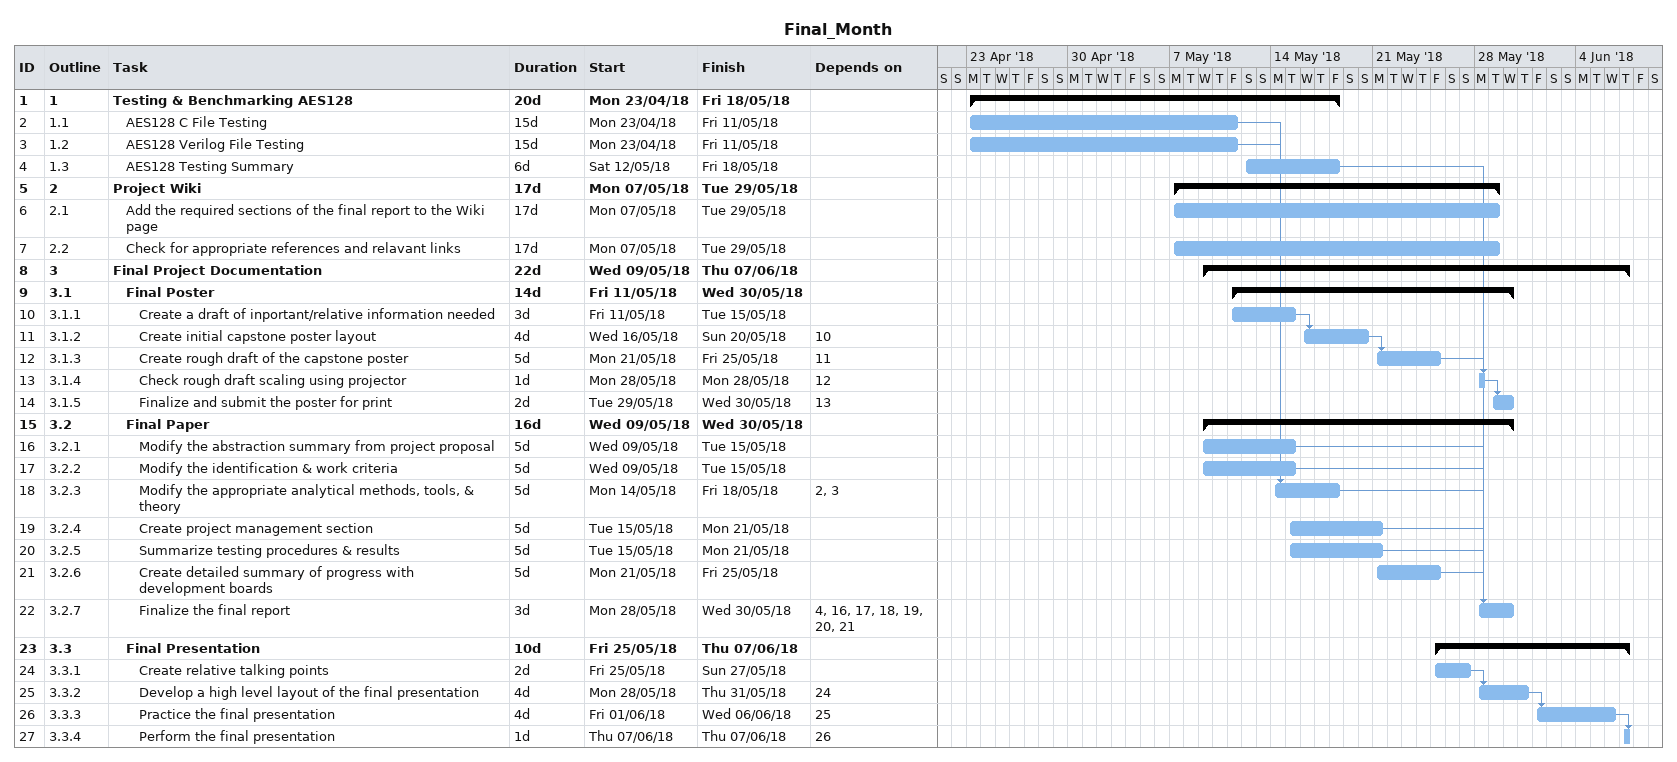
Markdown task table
Final_Month

| ID | WBS | Task | Duration | Start | Finish | Predecessors |
|---|---|---|---|---|---|---|
| 1 | 1 | **Testing & Benchmarking AES128** | 20d | 2018-04-23 | 2018-05-18 |  |
| 2 | 1.1 | AES128 C File Testing | 15d | 2018-04-23 | 2018-05-11 |  |
| 3 | 1.2 | AES128 Verilog File Testing | 15d | 2018-04-23 | 2018-05-11 |  |
| 4 | 1.3 | AES128 Testing Summary | 6d | 2018-05-12 | 2018-05-18 |  |
| 5 | 2 | **Project Wiki** | 17d | 2018-05-07 | 2018-05-29 |  |
| 6 | 2.1 | Add the required sections of the final report to the Wiki page | 17d | 2018-05-07 | 2018-05-29 |  |
| 7 | 2.2 | Check for appropriate references and relavant links | 17d | 2018-05-07 | 2018-05-29 |  |
| 8 | 3 | **Final Project Documentation** | 22d | 2018-05-09 | 2018-06-07 |  |
| 9 | 3.1 | **Final Poster** | 14d | 2018-05-11 | 2018-05-30 |  |
| 10 | 3.1.1 | Create a draft of inportant/relative information needed | 3d | 2018-05-11 | 2018-05-15 |  |
| 11 | 3.1.2 | Create initial capstone poster layout | 4d | 2018-05-16 | 2018-05-20 | 10 |
| 12 | 3.1.3 | Create rough draft of the capstone poster | 5d | 2018-05-21 | 2018-05-25 | 11 |
| 13 | 3.1.4 | Check rough draft scaling using projector | 1d | 2018-05-28 | 2018-05-28 | 12 |
| 14 | 3.1.5 | Finalize and submit the poster for print | 2d | 2018-05-29 | 2018-05-30 | 13 |
| 15 | 3.2 | **Final Paper** | 16d | 2018-05-09 | 2018-05-30 |  |
| 16 | 3.2.1 | Modify the abstraction summary from project proposal | 5d | 2018-05-09 | 2018-05-15 |  |
| 17 | 3.2.2 | Modify the identification & work criteria | 5d | 2018-05-09 | 2018-05-15 |  |
| 18 | 3.2.3 | Modify the appropriate analytical methods, tools, & theory | 5d | 2018-05-14 | 2018-05-18 | 2, 3 |
| 19 | 3.2.4 | Create project management section | 5d | 2018-05-15 | 2018-05-21 |  |
| 20 | 3.2.5 | Summarize testing procedures & results | 5d | 2018-05-15 | 2018-05-21 |  |
| 21 | 3.2.6 | Create detailed summary of progress with development boards | 5d | 2018-05-21 | 2018-05-25 |  |
| 22 | 3.2.7 | Finalize the final report | 3d | 2018-05-28 | 2018-05-30 | 4, 16, 17, 18, 19, 20, 21 |
| 23 | 3.3 | **Final Presentation** | 10d | 2018-05-25 | 2018-06-07 |  |
| 24 | 3.3.1 | Create relative talking points | 2d | 2018-05-25 | 2018-05-27 |  |
| 25 | 3.3.2 | Develop a high level layout of the final presentation | 4d | 2018-05-28 | 2018-05-31 | 24 |
| 26 | 3.3.3 | Practice the final presentation | 4d | 2018-06-01 | 2018-06-06 | 25 |
| 27 | 3.3.4 | Perform the final presentation | 1d | 2018-06-07 | 2018-06-07 | 26 |
